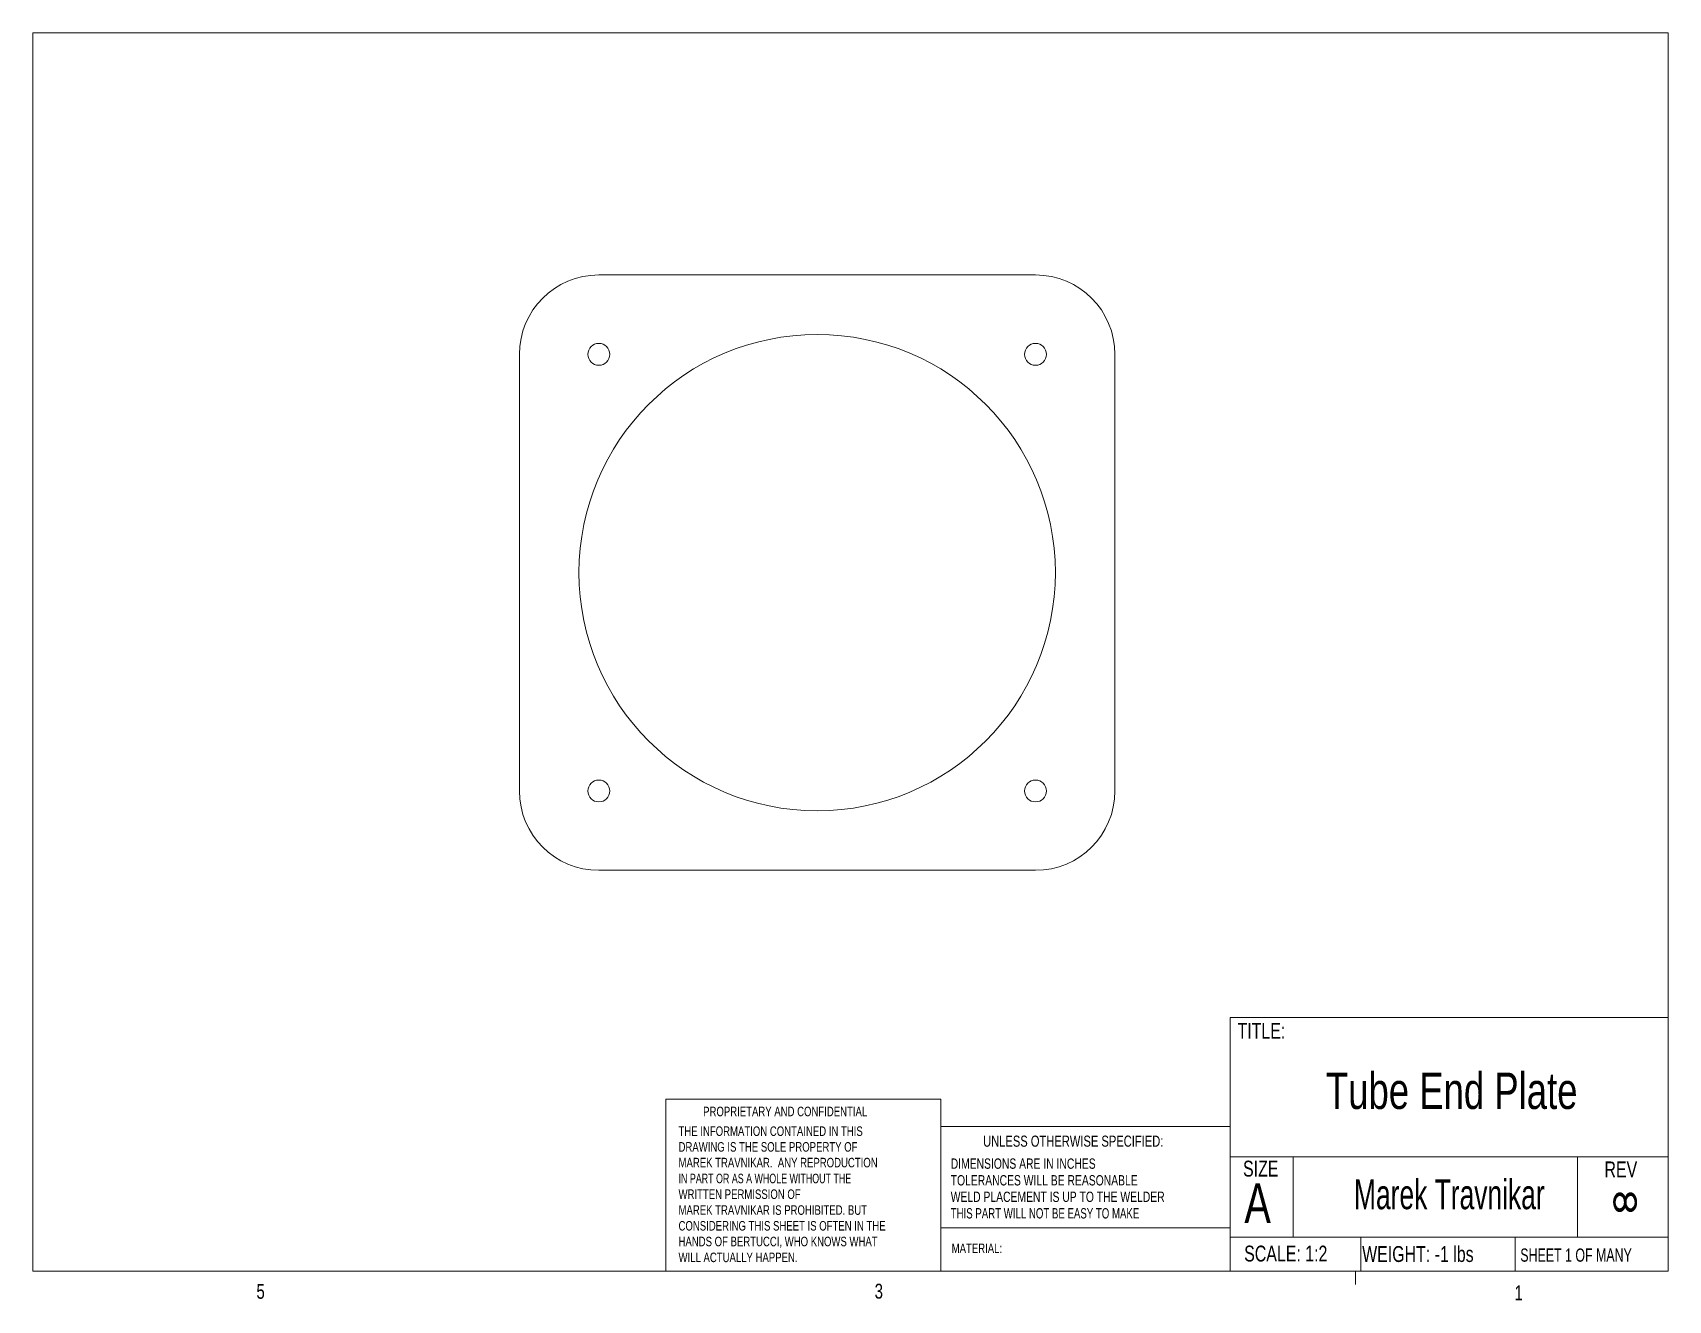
# Model space of a CAD drawing. Header units: inches. Extents: x 0.3 to 10.6, y 0.2 to 8.2.
import ezdxf

# ---------------------------------------------------------------- set-up
doc = ezdxf.new("R2010")
doc.units = ezdxf.units.IN
doc.header["$MEASUREMENT"] = 0
doc.styles.add('SLDTEXTSTYLE0', font='TXT', dxfattribs={"width": 0.75, "bigfont": 'bigfont'})
doc.styles.add('SLDTEXTSTYLE1', font='TXT', dxfattribs={"width": 0.75})
doc.styles.add('SLDTEXTSTYLE2', font='TXT', dxfattribs={"width": 0.7})
doc.styles.add('SLDTEXTSTYLE3', font='TXT', dxfattribs={"width": 0.663})
doc.styles.add('SLDTEXTSTYLE4', font='TXT', dxfattribs={"width": 0.698529})
doc.styles.add('SLDTEXTSTYLE5', font='TXT', dxfattribs={"width": 0.69697})

# ---------------------------------------------------------------- blocks, each defined once
blk = doc.blocks.new('SW_NOTE_0')
at = {"color": 0, "linetype": 'Continuous', "lineweight": 0, "char_height": 0.065, "attachment_point": 1}
for s, insert, style in [('DIMENSIONS ARE IN INCHES', (0, 0.084), 'SLDTEXTSTYLE1'), ('TOLERANCES WILL BE REASONABLE', (0, -0.021), 'SLDTEXTSTYLE1'), ('WELD PLACEMENT IS UP TO THE WELDER', (0, -0.125), 'SLDTEXTSTYLE1'), ('THIS PART WILL NOT BE EASY TO MAKE', (0, -0.229), 'SLDTEXTSTYLE4')]:
    blk.add_mtext(s, dxfattribs=dict(at, insert=insert, style=style))
blk = doc.blocks.new('SW_NOTE_1')
at = {"color": 0, "linetype": 'Continuous', "lineweight": 0, "char_height": 0.06, "attachment_point": 1}
for s, insert, style in [('THE INFORMATION CONTAINED IN THIS', (0, 0.077), 'SLDTEXTSTYLE1'), ('DRAWING IS THE SOLE PROPERTY OF', (0, -0.022), 'SLDTEXTSTYLE1'), ('MAREK TRAVNIKAR.  ANY REPRODUCTION', (0, -0.121), 'SLDTEXTSTYLE1'), ('IN PART OR AS A WHOLE WITHOUT THE', (0, -0.221), 'SLDTEXTSTYLE5'), ('WRITTEN PERMISSION OF', (0, -0.32), 'SLDTEXTSTYLE1'), ('MAREK TRAVNIKAR IS PROHIBITED. BUT', (0, -0.42), 'SLDTEXTSTYLE1'), ('CONSIDERING THIS SHEET IS OFTEN IN THE', (0, -0.519), 'SLDTEXTSTYLE1'), ('HANDS OF BERTUCCI, WHO KNOWS WHAT', (0, -0.618), 'SLDTEXTSTYLE1'), ('WILL ACTUALLY HAPPEN.', (0, -0.718), 'SLDTEXTSTYLE1')]:
    blk.add_mtext(s, dxfattribs=dict(at, insert=insert, style=style))

msp = doc.modelspace()

# ---------------------------------------------------------------- linework, layer by layer
at = {"color": 7, "linetype": 'Continuous', "lineweight": 0}
for p, q in [((0.33, 8.192), (10.63, 8.192)), ((0.33, 8.192), (0.33, 0.392)), ((10.63, 0.392), (10.63, 8.192)), ((7.871, 1.989), (7.871, 0.392)), ((7.871, 1.989), (10.63, 1.989)), ((4.318, 1.475), (6.049, 1.475)), ((4.318, 1.475), (4.318, 0.392)), ((6.049, 1.475), (6.049, 0.392)), ((7.871, 1.303), (6.049, 1.303)), ((6.049, 1.303), (6.049, 0.664)), ((7.871, 1.303), (7.871, 0.664)), ((7.871, 1.112), (10.63, 1.112)), ((8.267, 1.112), (8.267, 0.605)), ((10.058, 1.112), (10.058, 0.605)), ((7.871, 0.664), (6.049, 0.664)), ((6.049, 0.664), (6.049, 0.392)), ((7.871, 0.664), (6.049, 0.664)), ((7.871, 0.664), (7.871, 0.392)), ((7.871, 0.605), (10.63, 0.605)), ((8.694, 0.605), (8.694, 0.392)), ((9.666, 0.605), (9.666, 0.392)), ((10.63, 0.392), (0.33, 0.392)), ((4.318, 0.392), (6.049, 0.392)), ((7.871, 0.392), (6.049, 0.392)), ((8.661, 0.392), (8.661, 0.307))]:
    msp.add_line(p, q, dxfattribs=at)
at = {"color": 7, "linetype": 'Continuous', "lineweight": 15}
for p, q in [((6.645, 6.666), (3.895, 6.666)), ((3.395, 6.166), (3.395, 3.416)), ((7.145, 3.416), (7.145, 6.166)), ((3.895, 2.916), (6.645, 2.916))]:
    msp.add_line(p, q, dxfattribs=at)
for centre, radius in [((5.27, 4.791), 1.5), ((3.895, 6.166), 0.0689), ((6.645, 6.166), 0.0689), ((3.895, 3.416), 0.0689), ((6.645, 3.416), 0.0689)]:
    msp.add_circle(centre, radius, dxfattribs=at)
for centre, start, end in [((3.895, 6.166), 90, 180), ((6.645, 6.166), 0, 90), ((3.895, 3.416), 180, 270), ((6.645, 3.416), 270, 0)]:
    msp.add_arc(centre, 0.5, start, end, dxfattribs=at)

# ---------------------------------------------------------------- block references
at = {"color": 7, "linetype": 'Continuous', "lineweight": 0}
for name, p in [('SW_NOTE_1', (4.397, 1.226)), ('SW_NOTE_0', (6.111, 1.017))]:
    msp.add_blockref(name, p, dxfattribs=at)

# ---------------------------------------------------------------- texts
for s, insert, char_height, attachment_point, style in [('TITLE:', (7.917, 1.955), 0.1, 1, 'SLDTEXTSTYLE1'), ('Tube End Plate', (9.266, 1.642), 0.22917, 2, 'SLDTEXTSTYLE1'), ('PROPRIETARY AND CONFIDENTIAL', (4.552, 1.427), 0.06, 1, 'SLDTEXTSTYLE1'), ('UNLESS OTHERWISE SPECIFIED:', (6.315, 1.245), 0.07, 1, 'SLDTEXTSTYLE1'), ('SIZE', (7.952, 1.087), 0.1, 1, 'SLDTEXTSTYLE1'), ('REV', (10.228, 1.082), 0.1, 1, 'SLDTEXTSTYLE1'), ('A', (7.96, 0.944), 0.25, 1, 'SLDTEXTSTYLE1'), ('Marek Travnikar', (9.251, 0.969), 0.1875, 2, 'SLDTEXTSTYLE3'), ('\\M+18187', (10.358, 0.95), 0.25, 2, 'SLDTEXTSTYLE0'), ('MATERIAL:', (6.117, 0.565), 0.06, 1, 'SLDTEXTSTYLE1'), ('SCALE: 1:2', (7.959, 0.552), 0.1, 1, 'SLDTEXTSTYLE1'), ('WEIGHT: -1 lbs', (8.702, 0.549), 0.1, 1, 'SLDTEXTSTYLE1'), ('SHEET 1 OF MANY', (9.698, 0.534), 0.08333, 1, 'SLDTEXTSTYLE2'), ('5', (1.739, 0.311), 0.0938, 1, 'SLDTEXTSTYLE1'), ('3', (5.632, 0.312), 0.0938, 1, 'SLDTEXTSTYLE1'), ('1', (9.662, 0.301), 0.0938, 1, 'SLDTEXTSTYLE1')]:
    msp.add_mtext(s, dxfattribs=dict(at, insert=insert, char_height=char_height, attachment_point=attachment_point, style=style))

doc.saveas('drawing.dxf')
